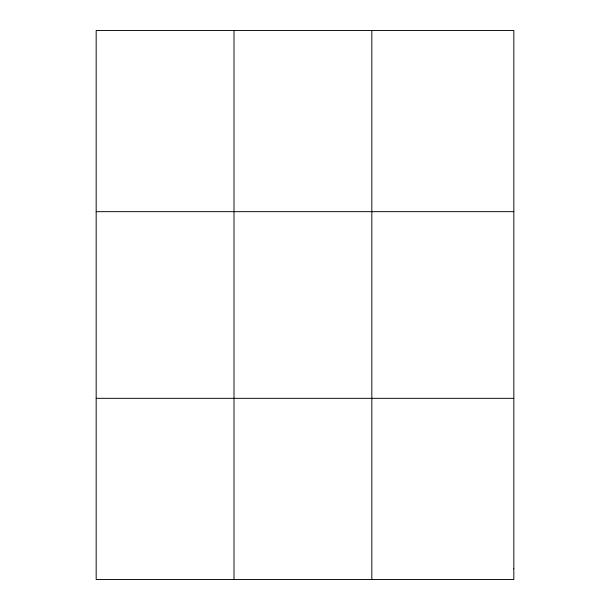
<?xml version="1.0" encoding="UTF-8"?>
<svg xmlns="http://www.w3.org/2000/svg" width="610" height="610" viewBox="0 0 610 610"><rect width="100%" height="100%" fill="white"/><g stroke="black" fill="none" stroke-linecap="round" stroke-linejoin="round"><path stroke-width="0.91" d="M234.004 579.5L234.004 30.5M371.825 579.5L371.825 30.5M96.174 211.67L513.826 211.67M96.174 398.33L513.826 398.33M513.826 568.84L513.826 579.5L96.174 579.5L96.174 30.5L513.826 30.5L513.826 568.84"/></g></svg>
